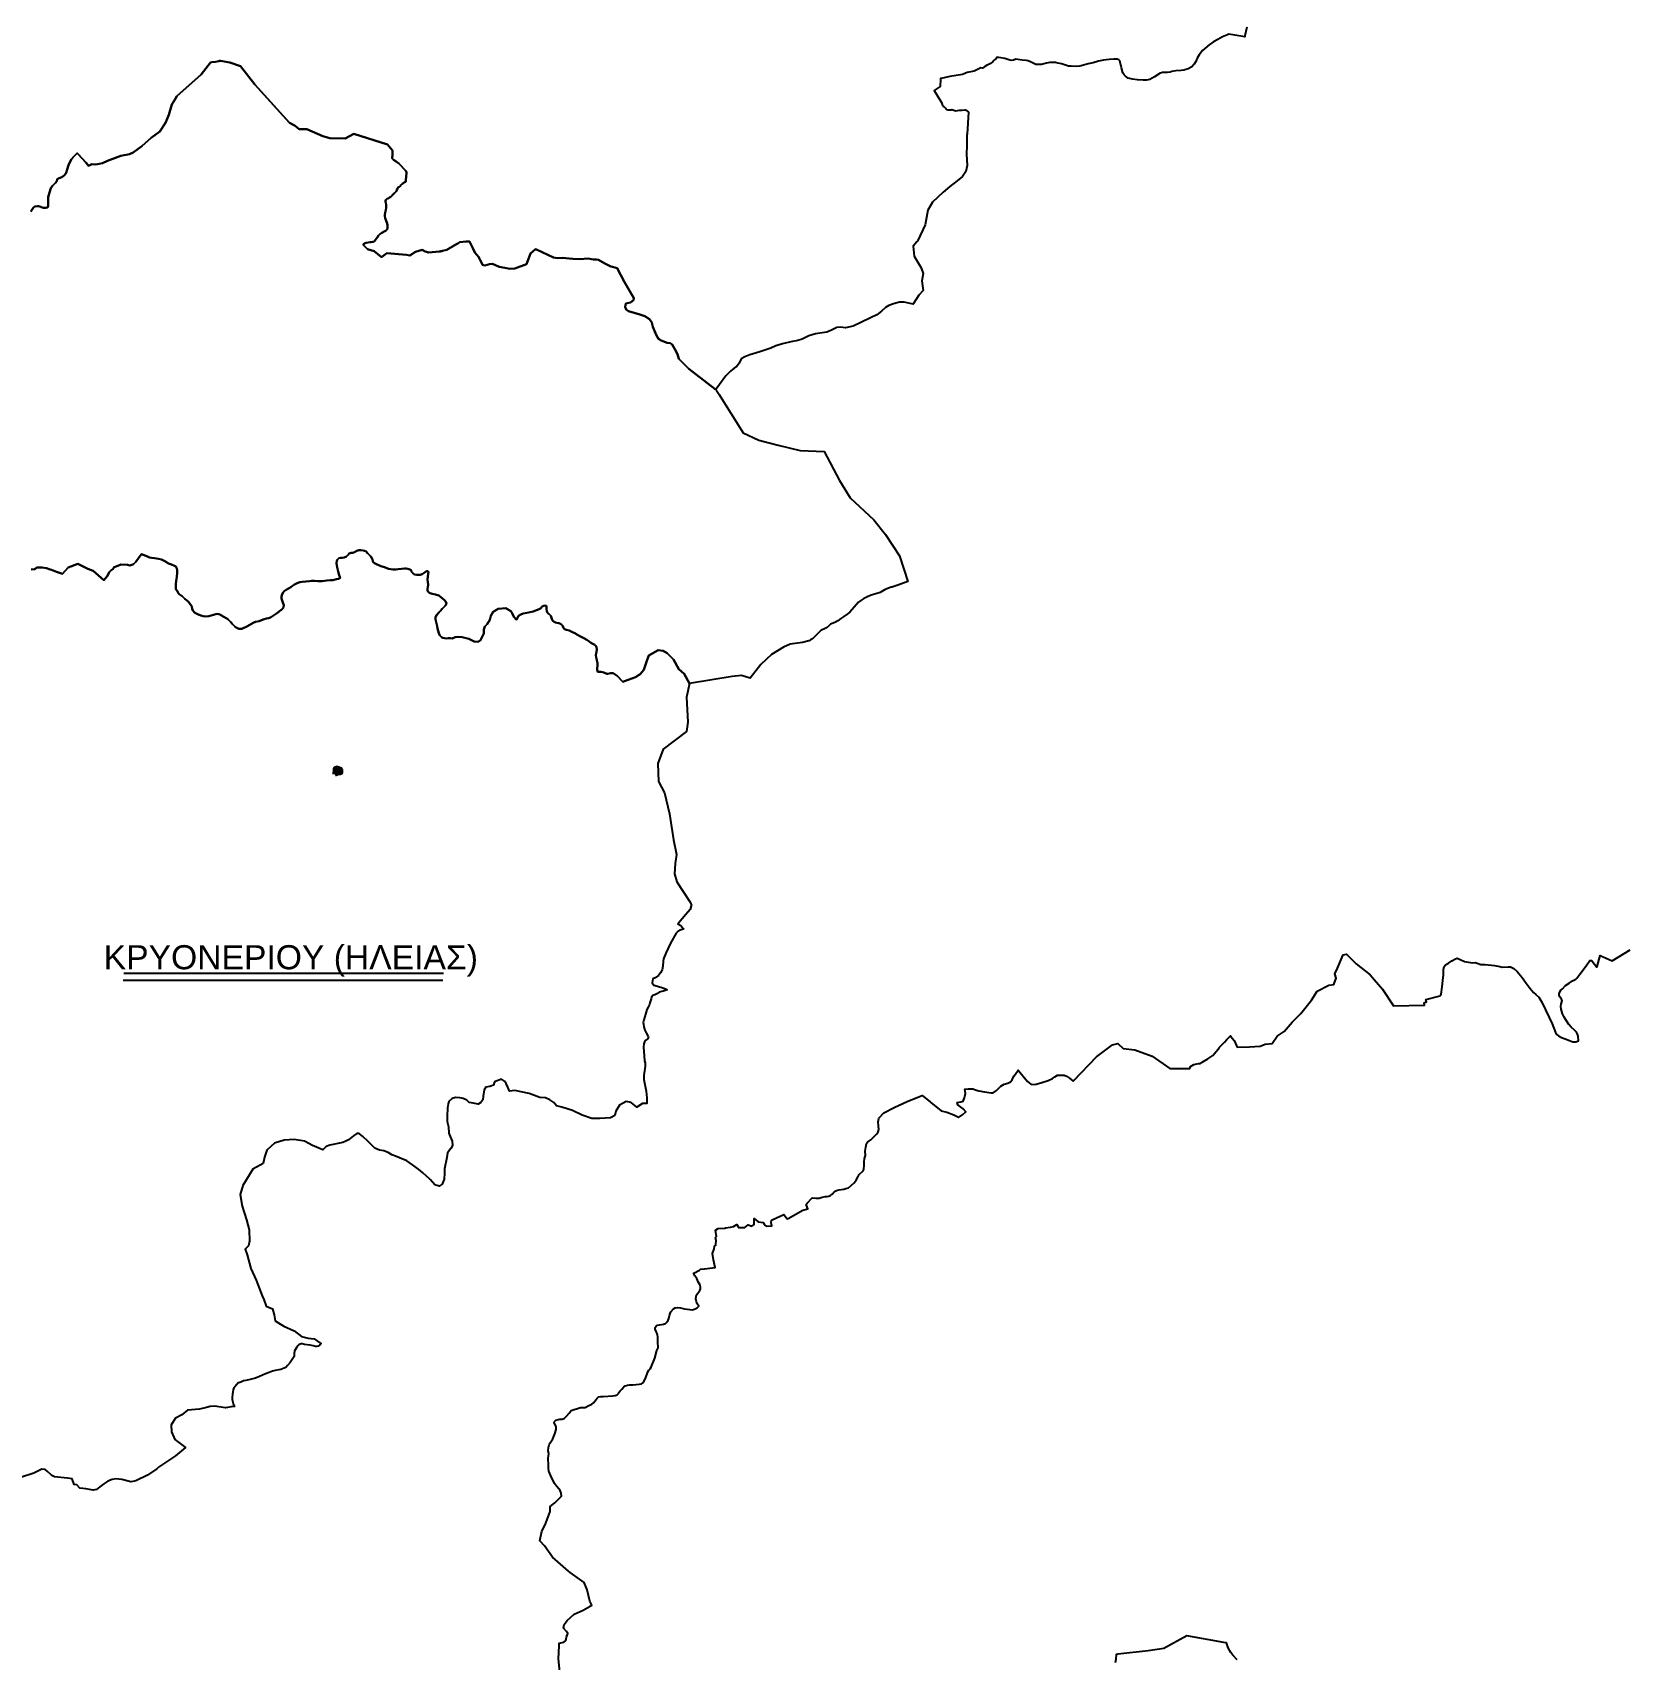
# Model space of a CAD drawing. Header units: metres. Extents: x 245125 to 394351, y 270578 to 4233311.
# Drawn here: x 291993 to 298601, y 4173546 to 4180300 of the extents above; entities that cross this region are included whole.
import ezdxf
from ezdxf.enums import TextEntityAlignment as Align
from ezdxf.lldxf.tags import DXFTag

# ---------------------------------------------------------------- set-up
doc = ezdxf.new("R2010")
doc.units = ezdxf.units.M
for name, color, linetype in [('4495-(228-329)', 103, 'Continuous'), ('ASTOTA', 7, 'Continuous'), ('topo2013', 66, 'Continuous'), ('ΗΛΕΙΑ_Ονομασία ΟΤΑ_ΟΚΧΕ', 6, 'Continuous')]:
    doc.layers.add(name, color=color, linetype=linetype)
doc.styles.add('ARIAL', font='arial.ttf')
doc.styles.get("Standard").update_dxf_attribs({"font": 'arial.ttf'})
tags = doc.linetypes.add('HIDDEN', pattern=[0.375, 0.25, -0.125]).pattern_tags.tags
tags[6:7] = [DXFTag(74, 4), DXFTag(75, 0), DXFTag(340, '0'), DXFTag(46, 1.0), DXFTag(50, 0.0), DXFTag(44, 0.0), DXFTag(45, 0.0)]
tags[4:5] = [DXFTag(74, 4), DXFTag(75, 0), DXFTag(340, '0'), DXFTag(46, 1.0), DXFTag(50, 0.0), DXFTag(44, 0.0), DXFTag(45, 0.0)]

msp = doc.modelspace()

# ---------------------------------------------------------------- linework, layer by layer
at = {"layer": '4495-(228-329)', "color": 103}
for p, q in [((292371.9, 4176395.5), (293698.8, 4176395.5)), ((292368.6, 4176365.9), (293695.5, 4176365.9))]:
    msp.add_line(p, q, dxfattribs=at)
at = {"layer": 'ASTOTA', "color": 253, "linetype": 'HIDDEN', "ltscale": 300}
for points in [[(297032.9, 4180323.2), (297025, 4180287.4), (297024.5, 4180285.3), (297024.4, 4180282.5), (296959, 4180293.8), (296953.4, 4180291.6), (296933, 4180282.2), (296912.7, 4180272.2), (296895.2, 4180262.4), (296876.5, 4180249), (296849.7, 4180225.3), (296835.4, 4180208), (296826.8, 4180193.7), (296822, 4180180.3), (296815.3, 4180169.2), (296804.5, 4180158.5), (296790.1, 4180149.9), (296772.2, 4180144.8), (296760.4, 4180143.2), (296738.2, 4180141), (296722.6, 4180138.8), (296715.4, 4180136.2), (296704.7, 4180134.5), (296683.6, 4180134.3), (296673.8, 4180132.1), (296649.6, 4180115.9), (296630.7, 4180106), (296617.5, 4180102.5), (296602.7, 4180102.2), (296580.2, 4180104.1), (296558.6, 4180107.5), (296540.4, 4180111.6), (296529.4, 4180119.5), (296523.7, 4180125.4), (296518.4, 4180133.6), (296512.7, 4180154.2), (296508.1, 4180177), (296505.7, 4180182.8), (296502.7, 4180187.3), (296495.2, 4180189.6), (296481.7, 4180189.8), (296462.6, 4180189.1), (296449.3, 4180187.6), (296439.1, 4180186.3), (296418, 4180181), (296396.1, 4180174.4), (296375.2, 4180170.1), (296355.7, 4180164.9), (296339.9, 4180160.2), (296325.1, 4180160), (296303.8, 4180160.7), (296292.8, 4180161.5), (296277.1, 4180165.8), (296263.5, 4180169.9), (296248.8, 4180173.8), (296239, 4180176), (296228.1, 4180176.7), (296216.3, 4180176.3), (296202.4, 4180173), (296181.1, 4180168.2), (296171.9, 4180167.2), (296162.4, 4180167.8), (296157.4, 4180168.4), (296149.7, 4180172), (296140.4, 4180175.9), (296125.3, 4180182.6), (296116.9, 4180184.7), (296101.3, 4180186.4), (296074.2, 4180189.7), (296064.3, 4180186.4), (296054.5, 4180184.9), (296045.9, 4180186.9), (296029.2, 4180192.2), (296004.1, 4180197.3), (295994.3, 4180196.4), (295991.4, 4180191.2), (295986.3, 4180187.1), (295983.3, 4180183.9), (295979.2, 4180179.4), (295978.6, 4180178.8), (295975.5, 4180175.9), (295970.5, 4180172.4), (295966.8, 4180170.4), (295965.6, 4180169.7), (295960.6, 4180167.4), (295953.4, 4180164), (295945.6, 4180159.5), (295936.4, 4180153), (295929.4, 4180154.2), (295913.2, 4180145.7), (295901.4, 4180139.8), (295872.2, 4180134.4), (295853.8, 4180126), (295799.9, 4180117.8), (295764.5, 4180109.7), (295761.3, 4180109.2), (295761.3, 4180106.8), (295760.3, 4180077.1), (295735.9, 4180059.8), (295766.3, 4180009.8), (295770.7, 4179997.3), (295770.9, 4179996.8), (295773.4, 4179994.9), (295775, 4179993.7), (295778.4, 4179990.5), (295781.9, 4179986), (295784.4, 4179983.1), (295787, 4179981), (295792.1, 4179979.7), (295797.2, 4179979.5), (295807.2, 4179980.2), (295809.2, 4179980.5), (295812.5, 4179979.8), (295817.2, 4179978.5), (295821.6, 4179977), (295825.5, 4179976.1), (295832.6, 4179976.5), (295841.1, 4179977.6), (295852.3, 4179978.7), (295863.4, 4179980), (295866.2, 4179980.1), (295867.5, 4179978.8), (295867.7, 4179978.6), (295877.9, 4179969.6), (295872.2, 4179878.8), (295872.2, 4179878.1), (295871.5, 4179875.6), (295871, 4179831.6), (295870.1, 4179794.9), (295872.2, 4179747.8), (295866.8, 4179723.4), (295852.8, 4179702.8), (295831.3, 4179684.6), (295801.2, 4179661.9), (295772.7, 4179638), (295728.1, 4179595.9), (295709.1, 4179563.7), (295698.4, 4179502.1), (295668.2, 4179437.3), (295667, 4179435.6), (295665.1, 4179432.9), (295664.1, 4179431.5), (295648.4, 4179413.8), (295652.5, 4179372.5), (295681, 4179324.1), (295690, 4179299.8), (295683.8, 4179269), (295690, 4179229.9), (295671.7, 4179209.5), (295649.9, 4179175.6), (295649.4, 4179174.8), (295649, 4179172.8), (295610.7, 4179181.4), (295591.9, 4179181.4), (295566.1, 4179173.6), (295547.4, 4179167.3), (295533.1, 4179159.3), (295516.9, 4179144.4), (295496.9, 4179128.5), (295471.8, 4179116.4), (295433.6, 4179097.9), (295399.6, 4179082), (295367.8, 4179074.4), (295344.9, 4179077.3), (295331.8, 4179075.4), (295308.9, 4179065.2), (295290.5, 4179056.9), (295271.1, 4179053.7), (295243.1, 4179049.6), (295215.4, 4179041.3), (295187.1, 4179028), (295169.6, 4179022.3), (295140.7, 4179015.9), (295106, 4179008.3), (295078, 4178999.4), (295057.4, 4178989.8), (295011.3, 4178975.5), (294970.1, 4178962.1), (294949.6, 4178953.6), (294934.3, 4178946.2), (294926.6, 4178928.5), (294914.5, 4178913.2), (294904.9, 4178906.7), (294889.8, 4178894.1), (294871.1, 4178875.2), (294845.1, 4178839.5), (294829.1, 4178818), (294826.9, 4178819.9), (294716.8, 4178904.2), (294676, 4178945.4), (294670.2, 4178965.1), (294659.2, 4178986.2), (294647.6, 4179005.9), (294640, 4179010.7), (294627.4, 4179012.3), (294601.8, 4179021.9), (294591.3, 4179029.2), (294583, 4179043.2), (294574.1, 4179062), (294568.4, 4179078.6), (294563.4, 4179096.5), (294554, 4179110.5), (294534.5, 4179122.4), (294514.1, 4179129.9), (294466.4, 4179143.4), (294457.8, 4179150.3), (294452.9, 4179162.1), (294455.9, 4179175.1), (294474.6, 4179179.5), (294486.9, 4179189.3), (294489.1, 4179198.2), (294449, 4179266.5), (294419.9, 4179322.9), (294400.4, 4179328), (294394.1, 4179328.6), (294379.2, 4179336.5), (294368.9, 4179342), (294341.7, 4179356.4), (294334.3, 4179358.6), (294319.9, 4179358.6), (294298.8, 4179361.9), (294265.1, 4179359.8), (294235.1, 4179360.4), (294191.6, 4179365.4), (294172.5, 4179364), (294155.7, 4179366.7), (294084.9, 4179400.4), (294080.2, 4179400.6), (294059.6, 4179383.6), (294059.5, 4179383.5), (294043.8, 4179338.9), (293994.6, 4179320.9), (293974.6, 4179319.1), (293954.1, 4179323.7), (293930.3, 4179327.4), (293902, 4179340.1), (293889.8, 4179339.3), (293869.8, 4179333.8), (293860.2, 4179336.7), (293852.9, 4179353.6), (293850.4, 4179357.8), (293848.6, 4179360.8), (293847.2, 4179363.2), (293845.9, 4179367.8), (293835.9, 4179379.6), (293829.1, 4179387.5), (293820.5, 4179405.2), (293807, 4179433.5), (293793.3, 4179433), (293767.1, 4179429.8), (293758.3, 4179425.2), (293750.4, 4179421), (293712.3, 4179397.9), (293694.7, 4179394), (293691.3, 4179393.2), (293688.4, 4179392.4), (293685.6, 4179391.7), (293680.7, 4179391.4), (293638.6, 4179387.3), (293623.1, 4179390.9), (293610.6, 4179398.7), (293582.2, 4179390.1), (293559.8, 4179374.6), (293546, 4179377.9), (293464.3, 4179384.1), (293441.9, 4179367.7), (293410.7, 4179393), (293382.8, 4179400.6), (293366.7, 4179418.3), (293367.3, 4179422.2), (293373.5, 4179425.5), (293378.4, 4179427.6), (293385.8, 4179429), (293392.9, 4179429.6), (293399, 4179430), (293403.9, 4179430.9), (293407.8, 4179432.1), (293411.9, 4179434.5), (293415, 4179438.4), (293424.4, 4179451.6), (293429, 4179457.2), (293434.6, 4179463.2), (293442.4, 4179468.4), (293455.4, 4179475.3), (293461.6, 4179479.2), (293465.1, 4179482.9), (293467.1, 4179489.6), (293465.8, 4179501.6), (293463.3, 4179512.2), (293456.9, 4179530.2), (293455.2, 4179538.2), (293455, 4179542.9), (293455.3, 4179545.3), (293456.5, 4179551.7), (293458.3, 4179558.8), (293459.2, 4179564.1), (293460.5, 4179572.8), (293461.3, 4179578.7), (293461.4, 4179581.8), (293460.7, 4179586.5), (293460, 4179592), (293458.2, 4179598.7), (293458.7, 4179602.1), (293460, 4179606.4), (293463.6, 4179609.4), (293469.7, 4179612), (293475.1, 4179615), (293479.8, 4179617.8), (293482, 4179619.7), (293485.4, 4179623.8), (293488.5, 4179627.4), (293491.9, 4179630.6), (293494, 4179632.5), (293497.2, 4179634.7), (293502.6, 4179641.1), (293505, 4179645.5), (293508.2, 4179653), (293511.3, 4179657.9), (293515.8, 4179660.2), (293518.8, 4179662.5), (293521.6, 4179666.4), (293526.8, 4179671.7), (293530.7, 4179674.3), (293535.6, 4179677.3), (293540.7, 4179680.2), (293542.4, 4179683.3), (293543.1, 4179687.7), (293544.4, 4179702.7), (293544.8, 4179716.6), (293544.8, 4179721.3), (293542.6, 4179725.7), (293533.6, 4179735.3), (293523.2, 4179746.8), (293513.9, 4179756.3), (293501.9, 4179765.1), (293491.8, 4179771.4), (293486.5, 4179777), (293485.2, 4179781.6), (293485.7, 4179784.3), (293487.9, 4179787.1), (293487.9, 4179790.7), (293487.9, 4179791.2), (293487.4, 4179811.3), (293466.4, 4179835.9), (293326.1, 4179879.9), (293290.8, 4179861), (293226.8, 4179862), (293197.7, 4179870.7), (293131.6, 4179899.9), (293099.4, 4179899), (293083, 4179913.6), (293060, 4179925.9), (292927.9, 4180070.4), (292915.4, 4180084.1), (292856.8, 4180160.8), (292812.1, 4180176.5), (292772.6, 4180182.8), (292769.8, 4180182.4), (292766.4, 4180181.8), (292752.1, 4180179.5), (292737.8, 4180177.2), (292731.2, 4180176.1), (292693.2, 4180126.2), (292592.1, 4180035.8), (292585.1, 4180024.3), (292571.2, 4180001.5), (292558.9, 4179959.4), (292545, 4179926.1), (292521.3, 4179889.7), (292485.9, 4179863.6), (292446.5, 4179829.3), (292410.6, 4179802.8), (292395.8, 4179796.1), (292360.2, 4179788.5), (292304.6, 4179768), (292283.1, 4179758), (292255.8, 4179752.8), (292239.6, 4179754.6), (292225.9, 4179746.5), (292222.4, 4179750.6), (292214, 4179760.4), (292200.5, 4179776.2), (292181.3, 4179796.8), (292179.8, 4179798.5), (292179, 4179799.3), (292178.9, 4179799.4), (292165.4, 4179787), (292155.5, 4179774.7), (292148.6, 4179765.2), (292141.9, 4179749.9), (292137.3, 4179731.4), (292132.5, 4179718.1), (292125.6, 4179708.9), (292114.3, 4179700.5), (292103.7, 4179695.4), (292095.7, 4179691.3), (292093.6, 4179683.1), (292088.5, 4179676.9), (292075.8, 4179664.2), (292069.7, 4179654.1), (292063.1, 4179635.7), (292058, 4179616.6), (292058, 4179596.4), (292058.3, 4179580.7), (292055.2, 4179574.7), (292049.3, 4179572.3), (292038.7, 4179573.2), (292029.1, 4179575.8), (292027.7, 4179576.3), (292017.4, 4179579.9), (292013.7, 4179580), (292002.5, 4179577.8), (291996.6, 4179574.6), (291986.7, 4179557.3)], [(291986.7, 4179557.3), (291996.6, 4179574.6), (292002.5, 4179577.8), (292013.7, 4179580), (292017.4, 4179579.9), (292027.7, 4179576.3), (292029.1, 4179575.8), (292038.7, 4179573.2), (292049.3, 4179572.3), (292055.2, 4179574.7), (292058.3, 4179580.7), (292058, 4179596.4), (292058, 4179616.6), (292063.1, 4179635.7), (292069.7, 4179654.1), (292075.8, 4179664.2), (292088.5, 4179676.9), (292093.6, 4179683.1), (292095.7, 4179691.3), (292103.7, 4179695.4), (292114.3, 4179700.5), (292125.6, 4179708.9), (292132.5, 4179718.1), (292137.3, 4179731.4), (292141.9, 4179749.9), (292148.6, 4179765.2), (292155.5, 4179774.7), (292165.4, 4179787), (292178.9, 4179799.4), (292179, 4179799.3), (292179.8, 4179798.5), (292181.3, 4179796.8), (292200.5, 4179776.2), (292214, 4179760.4), (292222.4, 4179750.6), (292225.9, 4179746.5), (292239.6, 4179754.6), (292255.8, 4179752.8), (292283.1, 4179758), (292304.6, 4179768), (292360.2, 4179788.5), (292395.8, 4179796.1), (292410.6, 4179802.8), (292446.5, 4179829.3), (292485.9, 4179863.6), (292521.3, 4179889.7), (292545, 4179926.1), (292558.9, 4179959.4), (292571.2, 4180001.5), (292585.1, 4180024.3), (292592.1, 4180035.8), (292693.2, 4180126.2), (292731.2, 4180176.1), (292737.8, 4180177.2), (292752.1, 4180179.5), (292766.4, 4180181.8), (292769.8, 4180182.4), (292772.6, 4180182.8), (292812.1, 4180176.5), (292856.8, 4180160.8), (292915.4, 4180084.1), (292927.9, 4180070.4), (293060, 4179925.9), (293083, 4179913.6), (293099.4, 4179899), (293131.6, 4179899.9), (293197.7, 4179870.7), (293226.8, 4179862), (293290.8, 4179861), (293326.1, 4179879.9), (293466.4, 4179835.9), (293487.4, 4179811.3), (293487.9, 4179791.2), (293487.9, 4179790.7), (293487.9, 4179787.1), (293485.7, 4179784.3), (293485.2, 4179781.6), (293486.5, 4179777), (293491.8, 4179771.4), (293501.9, 4179765.1), (293513.9, 4179756.3), (293523.2, 4179746.8), (293533.6, 4179735.3), (293542.6, 4179725.7), (293544.8, 4179721.3), (293544.8, 4179716.6), (293544.4, 4179702.7), (293543.1, 4179687.7), (293542.4, 4179683.3), (293540.7, 4179680.2), (293535.6, 4179677.3), (293530.7, 4179674.3), (293526.8, 4179671.7), (293521.6, 4179666.4), (293518.8, 4179662.5), (293515.8, 4179660.2), (293511.3, 4179657.9), (293508.2, 4179653), (293505, 4179645.5), (293502.6, 4179641.1), (293497.2, 4179634.7), (293494, 4179632.5), (293491.9, 4179630.6), (293488.5, 4179627.4), (293485.4, 4179623.8), (293482, 4179619.7), (293479.8, 4179617.8), (293475.1, 4179615), (293469.7, 4179612), (293463.6, 4179609.4), (293460, 4179606.4), (293458.7, 4179602.1), (293458.2, 4179598.7), (293460, 4179592), (293460.7, 4179586.5), (293461.4, 4179581.8), (293461.3, 4179578.7), (293460.5, 4179572.8), (293459.2, 4179564.1), (293458.3, 4179558.8), (293456.5, 4179551.7), (293455.3, 4179545.3), (293455, 4179542.9), (293455.2, 4179538.2), (293456.9, 4179530.2), (293463.3, 4179512.2), (293465.8, 4179501.6), (293467.1, 4179489.6), (293465.1, 4179482.9), (293461.6, 4179479.2), (293455.4, 4179475.3), (293442.4, 4179468.4), (293434.6, 4179463.2), (293429, 4179457.2), (293424.4, 4179451.6), (293415, 4179438.4), (293411.9, 4179434.5), (293407.8, 4179432.1), (293403.9, 4179430.9), (293399, 4179430), (293392.9, 4179429.6), (293385.8, 4179429), (293378.4, 4179427.6), (293373.5, 4179425.5), (293367.3, 4179422.2), (293366.7, 4179418.3), (293382.8, 4179400.6), (293410.7, 4179393), (293441.9, 4179367.7), (293464.3, 4179384.1), (293546, 4179377.9), (293559.8, 4179374.6), (293582.2, 4179390.1), (293610.6, 4179398.7), (293623.1, 4179390.9), (293638.6, 4179387.3), (293680.7, 4179391.4), (293685.6, 4179391.7), (293688.4, 4179392.4), (293691.3, 4179393.2), (293694.7, 4179394), (293712.3, 4179397.9), (293750.4, 4179421), (293758.3, 4179425.2), (293767.1, 4179429.8), (293793.3, 4179433), (293807, 4179433.5), (293820.5, 4179405.2), (293829.1, 4179387.5), (293835.9, 4179379.6), (293845.9, 4179367.8), (293847.2, 4179363.2), (293848.6, 4179360.8), (293850.4, 4179357.8), (293852.9, 4179353.6), (293860.2, 4179336.7), (293869.8, 4179333.8), (293889.8, 4179339.3), (293902, 4179340.1), (293930.3, 4179327.4), (293954.1, 4179323.7), (293974.6, 4179319.1), (293994.6, 4179320.9), (294043.8, 4179338.9), (294059.5, 4179383.5), (294059.6, 4179383.6), (294080.2, 4179400.6), (294084.9, 4179400.4), (294155.7, 4179366.7), (294172.5, 4179364), (294191.6, 4179365.4), (294235.1, 4179360.4), (294265.1, 4179359.8), (294298.8, 4179361.9), (294319.9, 4179358.6), (294334.3, 4179358.6), (294341.7, 4179356.4), (294368.9, 4179342), (294379.2, 4179336.5), (294394.1, 4179328.6), (294400.4, 4179328), (294419.9, 4179322.9), (294449, 4179266.5), (294489.1, 4179198.2), (294486.9, 4179189.3), (294474.6, 4179179.5), (294455.9, 4179175.1), (294452.9, 4179162.1), (294457.8, 4179150.3), (294466.4, 4179143.4), (294514.1, 4179129.9), (294534.5, 4179122.4), (294554, 4179110.5), (294563.4, 4179096.5), (294568.4, 4179078.6), (294574.1, 4179062), (294583, 4179043.2), (294591.3, 4179029.2), (294601.8, 4179021.9), (294627.4, 4179012.3), (294640, 4179010.7), (294647.6, 4179005.9), (294659.2, 4178986.2), (294670.2, 4178965.1), (294676, 4178945.4), (294716.8, 4178904.2), (294826.9, 4178819.9), (294829.1, 4178818), (294831.2, 4178816.1), (294832.5, 4178813.9), (294842.7, 4178797.8), (294846.8, 4178791.2), (294942.3, 4178639.2), (295008.2, 4178608.4), (295088.3, 4178586.9), (295179.6, 4178565.7), (295278.9, 4178561.2), (295342.7, 4178441.1), (295386.7, 4178369), (295485.1, 4178277), (295533.1, 4178217.3), (295591.1, 4178127.6), (295626.7, 4178021), (295585.3, 4178006.6), (295563.8, 4177999.7), (295560.8, 4177998.6), (295557.6, 4177997.5), (295532.4, 4177987.7), (295511.9, 4177975.8), (295492.8, 4177969.8), (295474.7, 4177964.4), (295461.1, 4177958.9), (295457.7, 4177957.5), (295455.5, 4177956.5), (295444.3, 4177951.1), (295431.4, 4177943.3), (295421.1, 4177935.6), (295385.2, 4177894.3), (295373.8, 4177885.8), (295360.7, 4177876.1), (295348.6, 4177867.4), (295335.4, 4177858.1), (295323.1, 4177851.7), (295305.9, 4177843.7), (295291.1, 4177830.9), (295290.3, 4177830.2), (295288, 4177828.8), (295285.6, 4177827.4), (295264.7, 4177818.3), (295256.3, 4177810.2), (295230, 4177782.9), (295222.5, 4177778.8), (295217, 4177775.8), (295215.8, 4177775.2), (295189.2, 4177768.5), (295137.3, 4177761.3), (295110.2, 4177748.3), (295059.9, 4177719.1), (295016.3, 4177676.6), (294971.7, 4177620.6), (294935.2, 4177631.7), (294896.6, 4177626.5), (294812.1, 4177613.7), (294719.9, 4177597.5), (294697.2, 4177637.7), (294676.3, 4177657.8), (294653.7, 4177697.1), (294627.4, 4177723.7), (294611.2, 4177733.1), (294589.8, 4177736.2), (294567.4, 4177723.9), (294551.2, 4177714.2), (294544.4, 4177696.4), (294530.8, 4177654.9), (294515.6, 4177636.4), (294496.1, 4177624.4), (294450.5, 4177607.5), (294443.8, 4177605), (294420.1, 4177630.4), (294402.8, 4177640.6), (294392.2, 4177641.5), (294381.6, 4177638.6), (294376.4, 4177638.4), (294364.4, 4177643.2), (294353.2, 4177646.4), (294345.8, 4177646.4), (294339.6, 4177646.8), (294336.8, 4177654.2), (294336.6, 4177662.7), (294337.9, 4177670.1), (294337.5, 4177682.5), (294335.7, 4177694.5), (294332.2, 4177707.4), (294331.1, 4177716.2), (294333.4, 4177729.3), (294335.4, 4177739.4), (294333.6, 4177748.6), (294331.8, 4177754.9), (294326.8, 4177758.3), (294316.6, 4177764.3), (294309.7, 4177768.6), (294302.4, 4177774), (294294.5, 4177779.4), (294281, 4177786.9), (294267.2, 4177793.4), (294254.9, 4177800.6), (294243.9, 4177806.5), (294234.2, 4177811.2), (294226.5, 4177816), (294220.5, 4177818.2), (294214.9, 4177819.8), (294209, 4177820.3), (294205.3, 4177822.1), (294201.7, 4177824.3), (294197, 4177829.8), (294192.2, 4177838.3), (294189.3, 4177843.3), (294184.5, 4177846.3), (294177, 4177848.6), (294169.5, 4177849.4), (294163.1, 4177851.8), (294158, 4177854), (294153.9, 4177856.7), (294150, 4177861.8), (294146.9, 4177871), (294143.8, 4177878.8), (294141.1, 4177882.2), (294137.6, 4177885.3), (294132.8, 4177889.1), (294129.7, 4177893.9), (294128.4, 4177899), (294127.1, 4177907), (294126.7, 4177919.3), (294122.2, 4177921.5), (294115.9, 4177921.1), (294108.8, 4177918.2), (294102.9, 4177911.3), (294096, 4177906.3), (294085.6, 4177902), (294071.7, 4177896.7), (294058.4, 4177893.9), (294044.3, 4177892), (294030, 4177888.3), (294019.9, 4177884.3), (294010.4, 4177879.4), (294005.4, 4177870.8), (294002.4, 4177864.2), (293998.9, 4177865.6), (293992.6, 4177873.2), (293987.3, 4177882.7), (293983.7, 4177890.5), (293977.9, 4177899), (293958.2, 4177910.3), (293925.6, 4177908.4), (293905.6, 4177895.1), (293895.8, 4177878.6), (293891, 4177861.8), (293879.6, 4177843.8), (293870.4, 4177835.2), (293866, 4177822.2), (293866.6, 4177805.4), (293852.1, 4177778.4), (293842.6, 4177771.1), (293826.8, 4177772.8), (293804.3, 4177783.4), (293776, 4177790), (293758.7, 4177791.9), (293747.7, 4177790.2), (293735.2, 4177784.8), (293728.6, 4177785.9), (293718.9, 4177785.8), (293709.7, 4177785.4), (293702.5, 4177786.5), (293696.1, 4177788), (293690.4, 4177790.4), (293687.2, 4177793.1), (293684, 4177796.7), (293682.2, 4177800.5), (293679.3, 4177807.1), (293676.8, 4177817), (293674.6, 4177827), (293672.5, 4177836.7), (293670.3, 4177847.5), (293667.1, 4177858.8), (293665.9, 4177864.8), (293665.2, 4177870.2), (293666, 4177873.9), (293667.6, 4177876.3), (293671.7, 4177882.6), (293680.9, 4177894.1), (293686.6, 4177900.3), (293693, 4177907.8), (293698.1, 4177912.3), (293707.2, 4177922.2), (293710.3, 4177927.2), (293711.2, 4177930.8), (293708, 4177937.7), (293702.7, 4177944.4), (293694.2, 4177951.2), (293686.3, 4177957.9), (293679.1, 4177963), (293666, 4177967.3), (293652.1, 4177970.6), (293642.9, 4177972.6), (293638.1, 4177975.4), (293635.3, 4177978.9), (293632.9, 4177984.3), (293632.2, 4177991.1), (293634, 4177999.2), (293634.9, 4178005.7), (293634.9, 4178010.3), (293633.7, 4178017.3), (293632, 4178031), (293635.3, 4178052), (293636.2, 4178062), (293633.7, 4178064.6), (293628.3, 4178063.8), (293622.2, 4178060.3), (293610.6, 4178052.4), (293602.1, 4178048.9), (293586.9, 4178048.5), (293579.2, 4178051.1), (293571.4, 4178056.6), (293565.9, 4178062.3), (293565.1, 4178069.2), (293559, 4178071.7), (293551.1, 4178074.2), (293544.4, 4178075.2), (293536.5, 4178075.2), (293524.6, 4178074.2), (293510.7, 4178072.5), (293500.9, 4178072), (293489.2, 4178072), (293479.8, 4178072.7), (293470.9, 4178074.2), (293453.8, 4178080.4), (293439.3, 4178085.8), (293421.3, 4178093.7), (293412.7, 4178097.2), (293408.4, 4178100.7), (293405.1, 4178106.4), (293403.9, 4178113.3), (293401.8, 4178118.3), (293397.3, 4178124.8), (293392, 4178130.4), (293383.9, 4178139.2), (293377.4, 4178145.7), (293371.5, 4178148.7), (293366, 4178150.5), (293356.4, 4178151.8), (293347.7, 4178151.2), (293338.7, 4178148.5), (293328.9, 4178143.8), (293322.1, 4178140.8), (293315.6, 4178140.3), (293307.6, 4178137.4), (293303.2, 4178131.9), (293296, 4178125.2), (293286.7, 4178120.8), (293280.3, 4178119.2), (293270.8, 4178119.2), (293264.7, 4178117.7), (293258.8, 4178113.2), (293256.3, 4178107.3), (293254.8, 4178097.3), (293255.9, 4178087.7), (293258.7, 4178074.6), (293261.1, 4178062.6), (293266.3, 4178047.5), (293269.8, 4178037.2), (293262.4, 4178032.9), (293254.2, 4178030.8), (293239.2, 4178027.4), (293230.3, 4178026.7), (293214.4, 4178025.4), (293195.9, 4178023.1), (293177.6, 4178022.8), (293162.9, 4178024.4), (293150.9, 4178024.5), (293142.1, 4178023.4), (293127.2, 4178021.8), (293112.6, 4178020.6), (293102.1, 4178018.4), (293091.4, 4178015), (293080.8, 4178009.6), (293072.1, 4178003.5), (293064.6, 4177998), (293056.2, 4177992.4), (293046, 4177986.5), (293037.6, 4177981.8), (293032.9, 4177976), (293028.9, 4177969.3), (293026.4, 4177959.2), (293026.8, 4177950.7), (293028.7, 4177942.6), (293032.1, 4177933.7), (293035.8, 4177922.6), (293034.9, 4177916.5), (293033.2, 4177911), (293029.7, 4177906.3), (293005.6, 4177889.1), (292981.3, 4177872.1), (292973.1, 4177869.1), (292964.2, 4177867.6), (292953.9, 4177865.2), (292943.7, 4177860.9), (292933.7, 4177857.2), (292918.7, 4177853.8), (292909.2, 4177849.5), (292885.2, 4177836.1), (292861.3, 4177825.4), (292855.1, 4177824.5), (292850, 4177824.9), (292843.7, 4177827.9), (292838.3, 4177831), (292833.1, 4177835), (292827.4, 4177840), (292821.7, 4177845.9), (292816.2, 4177852.6), (292809.8, 4177859.9), (292804.7, 4177864.3), (292799, 4177868.4), (292784.9, 4177876), (292773.3, 4177883.1), (292765.8, 4177886), (292759.9, 4177886.9), (292753.8, 4177886.5), (292743.7, 4177883.6), (292725.4, 4177878.2), (292712.1, 4177876.2), (292700.8, 4177877.3), (292691.1, 4177879.7), (292675.7, 4177886.7), (292665.4, 4177893.2), (292658.2, 4177900.7), (292656, 4177907.6), (292653.6, 4177917.3), (292648.4, 4177926.2), (292638.6, 4177937.8), (292625.2, 4177950.2), (292614.5, 4177961.1), (292601.7, 4177969.6), (292598, 4177974.9), (292593, 4177983.2), (292588.1, 4177990.1), (292587.7, 4178009.3), (292589.2, 4178024.2), (292591.7, 4178041), (292593.8, 4178058), (292593.8, 4178069.1), (292592.6, 4178075.7), (292588.1, 4178083.2), (292582.7, 4178087.2), (292569.2, 4178091.7), (292556.8, 4178096.5), (292541.6, 4178106.3), (292528, 4178112.7), (292516.1, 4178116), (292499.5, 4178118.3), (292486.6, 4178119.3), (292479.1, 4178121.3), (292470.2, 4178125.2), (292445.5, 4178134.9), (292444.6, 4178133.9), (292422.4, 4178102.8), (292411.6, 4178093.2), (292405.4, 4178091), (292396.6, 4178087.9), (292387.6, 4178090.2), (292359.8, 4178092.1), (292347, 4178087.1), (292332.4, 4178080.5), (292326.3, 4178072.6), (292317.8, 4178067.1), (292311.4, 4178059.8), (292304.4, 4178044.5), (292289.7, 4178026.6), (292245.4, 4178065.2), (292222.3, 4178074.3), (292180.8, 4178094.3), (292141.5, 4178079.3), (292117.1, 4178053.4), (292092.4, 4178061.7), (292071.9, 4178069.7), (292066.6, 4178071.8), (292051, 4178076.7), (292033.2, 4178079), (292011.7, 4178079.8), (292001.9, 4178073.2), (291987.9, 4178071)], [(291987.9, 4178071), (292001.9, 4178073.2), (292011.7, 4178079.8), (292033.2, 4178079), (292051, 4178076.7), (292066.6, 4178071.8), (292071.9, 4178069.7), (292092.4, 4178061.7), (292117.1, 4178053.4), (292141.5, 4178079.3), (292180.8, 4178094.3), (292222.3, 4178074.3), (292245.4, 4178065.2), (292289.7, 4178026.6), (292304.4, 4178044.5), (292311.4, 4178059.8), (292317.8, 4178067.1), (292326.3, 4178072.6), (292332.4, 4178080.5), (292347, 4178087.1), (292359.8, 4178092.1), (292387.6, 4178090.2), (292396.6, 4178087.9), (292405.4, 4178091), (292411.6, 4178093.2), (292422.4, 4178102.8), (292444.6, 4178133.9), (292445.5, 4178134.9), (292470.2, 4178125.2), (292479.1, 4178121.3), (292486.6, 4178119.3), (292499.5, 4178118.3), (292516.1, 4178116), (292528, 4178112.7), (292541.6, 4178106.3), (292556.8, 4178096.5), (292569.2, 4178091.7), (292582.7, 4178087.2), (292588.1, 4178083.2), (292592.6, 4178075.7), (292593.8, 4178069.1), (292593.8, 4178058), (292591.7, 4178041), (292589.2, 4178024.2), (292587.7, 4178009.3), (292588.1, 4177990.1), (292593, 4177983.2), (292598, 4177974.9), (292601.7, 4177969.6), (292614.5, 4177961.1), (292625.2, 4177950.2), (292638.6, 4177937.8), (292648.4, 4177926.2), (292653.6, 4177917.3), (292656, 4177907.6), (292658.2, 4177900.7), (292665.4, 4177893.2), (292675.7, 4177886.7), (292691.1, 4177879.7), (292700.8, 4177877.3), (292712.1, 4177876.2), (292725.4, 4177878.2), (292743.7, 4177883.6), (292753.8, 4177886.5), (292759.9, 4177886.9), (292765.8, 4177886), (292773.3, 4177883.1), (292784.9, 4177876), (292799, 4177868.4), (292804.7, 4177864.3), (292809.8, 4177859.9), (292816.2, 4177852.6), (292821.7, 4177845.9), (292827.4, 4177840), (292833.1, 4177835), (292838.3, 4177831), (292843.7, 4177827.9), (292850, 4177824.9), (292855.1, 4177824.5), (292861.3, 4177825.4), (292885.2, 4177836.1), (292909.2, 4177849.5), (292918.7, 4177853.8), (292933.7, 4177857.2), (292943.7, 4177860.9), (292953.9, 4177865.2), (292964.2, 4177867.6), (292973.1, 4177869.1), (292981.3, 4177872.1), (293005.6, 4177889.1), (293029.7, 4177906.3), (293033.2, 4177911), (293034.9, 4177916.5), (293035.8, 4177922.6), (293032.1, 4177933.7), (293028.7, 4177942.6), (293026.8, 4177950.7), (293026.4, 4177959.2), (293028.9, 4177969.3), (293032.9, 4177976), (293037.6, 4177981.8), (293046, 4177986.5), (293056.2, 4177992.4), (293064.6, 4177998), (293072.1, 4178003.5), (293080.8, 4178009.6), (293091.4, 4178015), (293102.1, 4178018.4), (293112.6, 4178020.6), (293127.2, 4178021.8), (293142.1, 4178023.4), (293150.9, 4178024.5), (293162.9, 4178024.4), (293177.6, 4178022.8), (293195.9, 4178023.1), (293214.4, 4178025.4), (293230.3, 4178026.7), (293239.2, 4178027.4), (293254.2, 4178030.8), (293262.4, 4178032.9), (293269.8, 4178037.2), (293266.3, 4178047.5), (293261.1, 4178062.6), (293258.7, 4178074.6), (293255.9, 4178087.7), (293254.8, 4178097.3), (293256.3, 4178107.3), (293258.8, 4178113.2), (293264.7, 4178117.7), (293270.8, 4178119.2), (293280.3, 4178119.2), (293286.7, 4178120.8), (293296, 4178125.2), (293303.2, 4178131.9), (293307.6, 4178137.4), (293315.6, 4178140.3), (293322.1, 4178140.8), (293328.9, 4178143.8), (293338.7, 4178148.5), (293347.7, 4178151.2), (293356.4, 4178151.8), (293366, 4178150.5), (293371.5, 4178148.7), (293377.4, 4178145.7), (293383.9, 4178139.2), (293392, 4178130.4), (293397.3, 4178124.8), (293401.8, 4178118.3), (293403.9, 4178113.3), (293405.1, 4178106.4), (293408.4, 4178100.7), (293412.7, 4178097.2), (293421.3, 4178093.7), (293439.3, 4178085.8), (293453.8, 4178080.4), (293470.9, 4178074.2), (293479.8, 4178072.7), (293489.2, 4178072), (293500.9, 4178072), (293510.7, 4178072.5), (293524.6, 4178074.2), (293536.5, 4178075.2), (293544.4, 4178075.2), (293551.1, 4178074.2), (293559, 4178071.7), (293565.1, 4178069.2), (293565.9, 4178062.3), (293571.4, 4178056.6), (293579.2, 4178051.1), (293586.9, 4178048.5), (293602.1, 4178048.9), (293610.6, 4178052.4), (293622.2, 4178060.3), (293628.3, 4178063.8), (293633.7, 4178064.6), (293636.2, 4178062), (293635.3, 4178052), (293632, 4178031), (293633.7, 4178017.3), (293634.9, 4178010.3), (293634.9, 4178005.7), (293634, 4177999.2), (293632.2, 4177991.1), (293632.9, 4177984.3), (293635.3, 4177978.9), (293638.1, 4177975.4), (293642.9, 4177972.6), (293652.1, 4177970.6), (293666, 4177967.3), (293679.1, 4177963), (293686.3, 4177957.9), (293694.2, 4177951.2), (293702.7, 4177944.4), (293708, 4177937.7), (293711.2, 4177930.8), (293710.3, 4177927.2), (293707.2, 4177922.2), (293698.1, 4177912.3), (293693, 4177907.8), (293686.6, 4177900.3), (293680.9, 4177894.1), (293671.7, 4177882.6), (293667.6, 4177876.3), (293666, 4177873.9), (293665.2, 4177870.2), (293665.9, 4177864.8), (293667.1, 4177858.8), (293670.3, 4177847.5), (293672.5, 4177836.7), (293674.6, 4177827), (293676.8, 4177817), (293679.3, 4177807.1), (293682.2, 4177800.5), (293684, 4177796.7), (293687.2, 4177793.1), (293690.4, 4177790.4), (293696.1, 4177788), (293702.5, 4177786.5), (293709.7, 4177785.4), (293718.9, 4177785.8), (293728.6, 4177785.9), (293735.2, 4177784.8), (293747.7, 4177790.2), (293758.7, 4177791.9), (293776, 4177790), (293804.3, 4177783.4), (293826.8, 4177772.8), (293842.6, 4177771.1), (293852.1, 4177778.4), (293866.6, 4177805.4), (293866, 4177822.2), (293870.4, 4177835.2), (293879.6, 4177843.8), (293891, 4177861.8), (293895.8, 4177878.6), (293905.6, 4177895.1), (293925.6, 4177908.4), (293958.2, 4177910.3), (293977.9, 4177899), (293983.7, 4177890.5), (293987.3, 4177882.7), (293992.6, 4177873.2), (293998.9, 4177865.6), (294002.4, 4177864.2), (294005.4, 4177870.8), (294010.4, 4177879.4), (294019.9, 4177884.3), (294030, 4177888.3), (294044.3, 4177892), (294058.4, 4177893.9), (294071.7, 4177896.7), (294085.6, 4177902), (294096, 4177906.3), (294102.9, 4177911.3), (294108.8, 4177918.2), (294115.9, 4177921.1), (294122.2, 4177921.5), (294126.7, 4177919.3), (294127.1, 4177907), (294128.4, 4177899), (294129.7, 4177893.9), (294132.8, 4177889.1), (294137.6, 4177885.3), (294141.1, 4177882.2), (294143.8, 4177878.8), (294146.9, 4177871), (294150, 4177861.8), (294153.9, 4177856.7), (294158, 4177854), (294163.1, 4177851.8), (294169.5, 4177849.4), (294177, 4177848.6), (294184.5, 4177846.3), (294189.3, 4177843.3), (294192.2, 4177838.3), (294197, 4177829.8), (294201.7, 4177824.3), (294205.3, 4177822.1), (294209, 4177820.3), (294214.9, 4177819.8), (294220.5, 4177818.2), (294226.5, 4177816), (294234.2, 4177811.2), (294243.9, 4177806.5), (294254.9, 4177800.6), (294267.2, 4177793.4), (294281, 4177786.9), (294294.5, 4177779.4), (294302.4, 4177774), (294309.7, 4177768.6), (294316.6, 4177764.3), (294326.8, 4177758.3), (294331.8, 4177754.9), (294333.6, 4177748.6), (294335.4, 4177739.4), (294333.4, 4177729.3), (294331.1, 4177716.2), (294332.2, 4177707.4), (294335.7, 4177694.5), (294337.5, 4177682.5), (294337.9, 4177670.1), (294336.6, 4177662.7), (294336.8, 4177654.2), (294339.6, 4177646.8), (294345.8, 4177646.4), (294353.2, 4177646.4), (294364.4, 4177643.2), (294376.4, 4177638.4), (294381.6, 4177638.6), (294392.2, 4177641.5), (294402.8, 4177640.6), (294420.1, 4177630.4), (294443.8, 4177605), (294450.5, 4177607.5), (294496.1, 4177624.4), (294515.6, 4177636.4), (294530.8, 4177654.9), (294544.4, 4177696.4), (294551.2, 4177714.2), (294567.4, 4177723.9), (294589.8, 4177736.2), (294611.2, 4177733.1), (294627.4, 4177723.7), (294653.7, 4177697.1), (294676.3, 4177657.8), (294697.2, 4177637.7), (294719.9, 4177597.5), (294708.2, 4177541.1), (294713.3, 4177438), (294707.5, 4177398.8), (294610.2, 4177324.8), (294588.2, 4177266.6), (294591.8, 4177191.9), (294615.9, 4177144.3), (294637.3, 4177056.9), (294653.6, 4176949.6), (294665.7, 4176888.4), (294660, 4176850.8), (294657.2, 4176808.1), (294667.8, 4176774.7), (294719.7, 4176695.1), (294726, 4176685.4), (294728.9, 4176680.9), (294723.3, 4176660.3), (294704.8, 4176639.7), (294674.4, 4176603.5), (294673.9, 4176603), (294672.2, 4176600.7), (294684.6, 4176593.4), (294693.6, 4176581.5), (294694.4, 4176578.8), (294680.6, 4176573.5), (294671.6, 4176568.4), (294664.8, 4176561.4), (294641.8, 4176520.6), (294622.4, 4176478), (294611.9, 4176454.9), (294610.8, 4176445.1), (294609.4, 4176424.2), (294606.1, 4176409.8), (294599.7, 4176396.4), (294591.7, 4176386), (294577.6, 4176376.2), (294567.5, 4176372.2), (294564.7, 4176356), (294571.7, 4176346.2), (294587.7, 4176341), (294609.7, 4176334), (294625.2, 4176329.7), (294626.7, 4176325.9), (294620.5, 4176322.9), (294604.9, 4176319.7), (294594.2, 4176316.1), (294583.8, 4176309.4), (294576.4, 4176305.6), (294568, 4176302.4), (294562.5, 4176295.9), (294560.6, 4176289.5), (294558.3, 4176280.3), (294555.9, 4176272.2), (294554.2, 4176264.8), (294547.9, 4176254.9), (294543, 4176244.4), (294539, 4176229.2), (294530.6, 4176201.7), (294527.4, 4176190.9), (294528.7, 4176183.8), (294530.4, 4176173.2), (294534, 4176158.8), (294540.3, 4176148.1), (294548.5, 4176132.5), (294549.2, 4176126.5), (294547.7, 4176122.3), (294538.8, 4176116.8), (294533.6, 4176110.3), (294530.8, 4176102.2), (294528.6, 4176088.5), (294532.1, 4176052.2), (294533.8, 4176031.4), (294535.3, 4176022.6), (294535.8, 4176010), (294532.7, 4175989.7), (294531.5, 4175980.4), (294530.9, 4175971.5), (294530.4, 4175954), (294534.6, 4175933.2), (294539.8, 4175906.1), (294543, 4175878.2), (294542.8, 4175854), (294525, 4175854.8), (294500.9, 4175839), (294478, 4175858.8), (294457.8, 4175862.7), (294429.8, 4175847.3), (294414.4, 4175822.4), (294410, 4175804.3), (294391.5, 4175795.2), (294348.4, 4175792.8), (294314.4, 4175791.6), (294274.9, 4175805.8), (294234.6, 4175824.8), (294189.5, 4175838.6), (294167.4, 4175845), (294157.5, 4175858.8), (294140.5, 4175870.2), (294122, 4175877.4), (294098.7, 4175879.3), (294054, 4175896.3), (293995.1, 4175908.2), (293972.6, 4175905.4), (293966.3, 4175922.4), (293959.2, 4175937.4), (293951.7, 4175947.7), (293939.4, 4175955.2), (293910.6, 4175944.9), (293905.8, 4175930.7), (293891.6, 4175925.2), (293874.6, 4175922.4), (293868.3, 4175911.3), (293864, 4175884.9), (293861.6, 4175870.2), (293854.5, 4175858.4), (293842.2, 4175852.1), (293822.5, 4175855.2), (293805.9, 4175859.2), (293796.4, 4175867.9), (293780.6, 4175875), (293766.4, 4175878.5), (293748.2, 4175879.3), (293734.4, 4175875.4), (293720.5, 4175862.7), (293718.4, 4175852.6), (293715, 4175836.7), (293714.2, 4175800.7), (293713.8, 4175780.2), (293719.7, 4175758), (293721.7, 4175730.8), (293726.9, 4175717.7), (293734.4, 4175698.8), (293735.9, 4175680.2), (293729.6, 4175667.1), (293715, 4175649), (293712.2, 4175630), (293703.1, 4175583.8), (293703.1, 4175565.6), (293701.6, 4175539.9), (293692.9, 4175519.4), (293681.3, 4175511.2), (293663.3, 4175516.9), (293644.4, 4175537.5), (293640.7, 4175541.5), (293613.5, 4175566.2), (293601.4, 4175576), (293580.1, 4175593.4), (293546.7, 4175616), (293516.4, 4175629.3), (293499.3, 4175635.8), (293485, 4175641.2), (293468.6, 4175650.9), (293450.6, 4175658.1), (293432.7, 4175660.2), (293413.6, 4175669.4), (293385.4, 4175698.2), (293364.3, 4175717.2), (293348.9, 4175729.5), (293339.2, 4175729.5), (293325.8, 4175720.3), (293304.2, 4175703.3), (293293.5, 4175698.2), (293281.6, 4175692.5), (293226.7, 4175681.7), (293211.3, 4175675.6), (293197.4, 4175662.2), (293155.3, 4175680.2), (293122.4, 4175697.7), (293078.7, 4175705.4), (293037.1, 4175702.8), (292998.1, 4175690), (292965.7, 4175660.7), (292956.5, 4175631.9), (292949.8, 4175605.2), (292907.8, 4175581.2), (292866.6, 4175514.5), (292855.2, 4175476.5), (292863.9, 4175428.7), (292881.8, 4175371.2), (292892.6, 4175330), (292893.7, 4175283.3), (292889.4, 4175263.3), (292875.2, 4175249.7), (292884.5, 4175226.9), (292899.1, 4175169.9), (292921.9, 4175121.1), (292946.9, 4175056), (292952.6, 4175040.6), (292962.6, 4175013.7), (292988.6, 4175001.8), (292995.7, 4174977.3), (293000, 4174952.4), (293021.7, 4174938.8), (293036, 4174929.7), (293079.2, 4174910.1), (293109.1, 4174886.6), (293136.5, 4174879.9), (293162.5, 4174877.5), (293189.6, 4174858.7), (293190.8, 4174857.6), (293187.4, 4174853.3), (293184.1, 4174850.6), (293178.7, 4174847.7), (293173.1, 4174845.4), (293167.4, 4174845.6), (293157.7, 4174848.5), (293145.9, 4174850.8), (293132.6, 4174852.8), (293121.4, 4174854.3), (293112.6, 4174856.8), (293108.7, 4174856.6), (293103.3, 4174856), (293099.1, 4174853.1), (293096, 4174850.1), (293090.5, 4174842.6), (293080.9, 4174828.4), (293080, 4174825.1), (293079.6, 4174818.2), (293078.4, 4174804.6), (293076.4, 4174800.1), (293071.1, 4174791.8), (293061.9, 4174778.9), (293052, 4174766.7), (293044.3, 4174759), (293037.7, 4174755.1), (293031.1, 4174752.4), (293023.3, 4174750.5), (293015.3, 4174749.1), (293000.3, 4174746.5), (292989.4, 4174743.1), (292975.1, 4174737.5), (292959.6, 4174732.4), (292935.4, 4174721.3), (292918.8, 4174714.3), (292896.5, 4174708.4), (292878.2, 4174704.9), (292869.2, 4174702.5), (292858.3, 4174697.8), (292850, 4174694.8), (292846.7, 4174694.9), (292833.2, 4174678.3), (292829.3, 4174673.9), (292826.1, 4174665.5), (292823.9, 4174657.7), (292822.7, 4174647.6), (292821.7, 4174634.1), (292821.8, 4174625.3), (292823.9, 4174614.6), (292827, 4174603.4), (292830.7, 4174596.9), (292826.4, 4174596.6), (292794.4, 4174590.9), (292748.2, 4174598.1), (292730.2, 4174596.6), (292715.6, 4174593), (292686.8, 4174586), (292636, 4174581.1), (292612.2, 4174562.2), (292586.8, 4174548.1), (292567.9, 4174521.1), (292570.1, 4174491.4), (292583.6, 4174459.5), (292627.4, 4174426.5), (292586.3, 4174391.9), (292515.6, 4174344.9), (292508.5, 4174337.2), (292469.9, 4174311.3), (292421.6, 4174287.8), (292415.8, 4174286.4), (292401.5, 4174283.2), (292363.5, 4174293.5), (292338.5, 4174296.5), (292323.6, 4174294.1), (292305.8, 4174286.6), (292289.4, 4174275.7), (292272.6, 4174262.5), (292258, 4174252.4), (292244.5, 4174248.9), (292214.2, 4174254.5), (292189.7, 4174257.9), (292177.2, 4174272), (292165.8, 4174272.3), (292157.8, 4174296.2), (292137.6, 4174298.6), (292084.2, 4174304.7), (292073.7, 4174310.3), (292069.9, 4174312.4), (292053.2, 4174327.6), (292045.7, 4174334.5), (292032.3, 4174335.8), (291998.8, 4174319.9), (291946.7, 4174302.6)], [(294183.3, 4173480.9), (294176.9, 4173549.5), (294179.5, 4173603.5), (294179.1, 4173610.4), (294179, 4173613.1), (294178.9, 4173614.6), (294198.4, 4173618.1), (294206.4, 4173625.4), (294209.9, 4173638.4), (294215.2, 4173653.8), (294209.8, 4173662), (294197.2, 4173675.8), (294200.3, 4173692.2), (294211.7, 4173708.6), (294241.7, 4173734.2), (294278.9, 4173751.7), (294307.1, 4173767.8), (294314.8, 4173772.2), (294306.8, 4173788.3), (294295, 4173836), (294282.5, 4173865.8), (294225.2, 4173907), (294217.9, 4173913.3), (294152, 4173970.7), (294118.1, 4174018.7), (294098.4, 4174039.4), (294107.4, 4174079), (294120.8, 4174105.3), (294141.2, 4174160.1), (294141.6, 4174181.7), (294161, 4174196.4), (294177.6, 4174212.9), (294189.2, 4174224.2), (294187.6, 4174236.9), (294182.7, 4174247.3), (294177.8, 4174254.9), (294168.4, 4174265.8), (294159.8, 4174277.6), (294144.5, 4174309.1), (294136, 4174328.6), (294134.1, 4174340.5), (294134.4, 4174349.3), (294135.4, 4174361.3), (294133.8, 4174372.3), (294133.2, 4174380.4), (294134.3, 4174391.4), (294135.6, 4174400.6), (294134, 4174413.1), (294134.6, 4174426.2), (294137.4, 4174437.9), (294142, 4174445.3), (294152.5, 4174463), (294161.5, 4174483.2), (294167.2, 4174501.8), (294167, 4174509.2), (294164.6, 4174516.1), (294159.4, 4174525.4), (294157.8, 4174529.1), (294159.2, 4174534.4), (294165.2, 4174539.7), (294175.3, 4174543.2), (294182.4, 4174544.1), (294190.9, 4174543.4), (294199.9, 4174547.3), (294209.5, 4174556.4), (294220.2, 4174569.1), (294229.3, 4174579.8), (294268.1, 4174592.3), (294276.5, 4174592.7), (294286.3, 4174593.1), (294302.1, 4174600.1), (294314.4, 4174606.7), (294321.7, 4174611.9), (294327, 4174618.1), (294332.1, 4174625.9), (294336.4, 4174631.7), (294342.2, 4174636.7), (294350.1, 4174637.6), (294361, 4174637.9), (294402.1, 4174640.3), (294411.4, 4174641.7), (294419.3, 4174644.8), (294425.3, 4174649.9), (294428.4, 4174655.6), (294432.2, 4174661.9), (294438.5, 4174668.8), (294447.7, 4174677.9), (294453.4, 4174681.9), (294462.5, 4174684.5), (294470.4, 4174686), (294484.6, 4174687), (294498.8, 4174687.7), (294510.9, 4174689.4), (294520.5, 4174691.1), (294525.4, 4174694), (294532, 4174702.6), (294537.5, 4174712.5), (294547.6, 4174739.9), (294551.4, 4174747), (294556.8, 4174753.1), (294561.2, 4174759.4), (294575.5, 4174796.9), (294584, 4174828.5), (294589.3, 4174840.3), (294590.2, 4174846.3), (294588.8, 4174859.8), (294588.9, 4174875.3), (294588.5, 4174885.2), (294587.5, 4174894.4), (294584.3, 4174902), (294581.2, 4174907.4), (294577.6, 4174918), (294577.3, 4174924.7), (294581.3, 4174930.8), (294586.7, 4174934), (294595.6, 4174935.5), (294604.1, 4174936.5), (294612.5, 4174937.8), (294620.1, 4174940.6), (294624.4, 4174945.2), (294630.8, 4174955.1), (294634.3, 4174962.5), (294637.3, 4174974.4), (294639.5, 4174983.2), (294642.8, 4174989.9), (294653.6, 4175001.7), (294660.8, 4175006.6), (294670.8, 4175008.1), (294682.3, 4175005.7), (294699.7, 4175001.5), (294721.8, 4174998.9), (294732.5, 4174998.6), (294743.5, 4175001.9), (294751.3, 4175006.8), (294758.2, 4175012.6), (294753.2, 4175020.8), (294749.3, 4175031.7), (294746.8, 4175043.5), (294747.3, 4175053.4), (294749.7, 4175059.9), (294754.5, 4175067.6), (294763.2, 4175078), (294765.3, 4175084.6), (294766.2, 4175091.5), (294763.7, 4175100.2), (294756.4, 4175114.8), (294749.9, 4175127.4), (294741.7, 4175139.2), (294736.2, 4175149.8), (294738.4, 4175150.8), (294762.1, 4175162.5), (294766.2, 4175166.1), (294781.6, 4175168.5), (294826.7, 4175174.1), (294819.4, 4175205.2), (294814.9, 4175231.8), (294822, 4175251.8), (294823.3, 4175262.1), (294828.7, 4175266.5), (294829.3, 4175270.7), (294830.7, 4175284.8), (294828.3, 4175297.6), (294831.5, 4175301.8), (294828.4, 4175328.8), (294838.9, 4175335.7), (294866.9, 4175336.4), (294868.8, 4175338.5), (294890.4, 4175341.7), (294902.9, 4175343.4), (294915.8, 4175351.7), (294917.1, 4175352.5), (294923.2, 4175339.3), (294924.3, 4175339.6), (294949.5, 4175340.3), (294964.1, 4175350.7), (294978.2, 4175345.2), (294988.9, 4175352.7), (294987.8, 4175377.7), (295005.6, 4175363.1), (295025.9, 4175361), (295030.8, 4175350.1), (295041.5, 4175345.2), (295061.2, 4175346.5), (295058.4, 4175358.6), (295060.3, 4175369.8), (295080.8, 4175379.2), (295112, 4175393.7), (295125.3, 4175376), (295129.4, 4175377.5), (295189.9, 4175411.9), (295210.8, 4175417.6), (295204.1, 4175434.6), (295208.1, 4175440.1), (295229.6, 4175462.6), (295230.4, 4175463.3), (295244.3, 4175460.9), (295258.1, 4175461), (295271.1, 4175465.9), (295283.2, 4175468.6), (295291.6, 4175468.6), (295298.6, 4175470), (295305.9, 4175473.1), (295312.6, 4175478.6), (295321.5, 4175488.5), (295329.6, 4175493.4), (295339.2, 4175496.4), (295360.5, 4175498.7), (295369.1, 4175502), (295379.6, 4175504.3), (295403.3, 4175524.6), (295411.8, 4175535.8), (295420.2, 4175551.9), (295424.8, 4175559.4), (295440.4, 4175574.8), (295443.7, 4175579.9), (295444.4, 4175599.2), (295444.6, 4175612.7), (295447, 4175626.3), (295450.4, 4175639.3), (295449.1, 4175657), (295451.4, 4175673.2), (295454.9, 4175687.8), (295458.6, 4175693.5), (295472.3, 4175703.9), (295485.7, 4175716.2), (295497.1, 4175728.4), (295503.1, 4175736.6), (295506, 4175747.1), (295504.4, 4175761.8), (295502.9, 4175777.8), (295505.7, 4175792.4), (295507.4, 4175794.3), (295527.2, 4175816.4), (295569.5, 4175837.5), (295626.2, 4175863.6), (295685.7, 4175887.8), (295718.5, 4175861.5), (295721.6, 4175859), (295764.2, 4175824.6), (295787.8, 4175817.9), (295817, 4175806.9), (295833.2, 4175799), (295837.2, 4175797), (295855, 4175809.3), (295866.3, 4175819.4), (295855.6, 4175832.9), (295833.2, 4175849.5), (295831.7, 4175858.4), (295845.8, 4175860.8), (295856.5, 4175864.5), (295862, 4175877.7), (295865.4, 4175895.5), (295862.6, 4175913.3), (295876.2, 4175914.8), (295895.4, 4175916), (295910.7, 4175910.4), (295920.9, 4175906.4), (295944.3, 4175902.3), (295972.5, 4175898.7), (295980.3, 4175899.3), (295994.5, 4175907.9), (296002.7, 4175916.5), (296011.7, 4175926.7), (296025.9, 4175934.2), (296041.1, 4175939.3), (296052.6, 4175944.7), (296058.9, 4175952.2), (296062.3, 4175959.5), (296067.3, 4175968.9), (296081.4, 4175989.1), (296084, 4175992.9), (296122.5, 4175946), (296136.8, 4175935.3), (296146.4, 4175933.2), (296159.6, 4175934.4), (296182.3, 4175941.7), (296209.2, 4175950.5), (296226.2, 4175957.8), (296235.8, 4175965.6), (296247.9, 4175972.2), (296260.2, 4175972.6), (296274.7, 4175972.2), (296284.3, 4175968.5), (296297.7, 4175960.3), (296312.7, 4175946.7), (296315, 4175950), (296315.3, 4175950.3), (296410, 4176047.6), (296475.3, 4176098.6), (296498.4, 4176103.4), (296519.5, 4176082.3), (296568.5, 4176076.9), (296639.9, 4176050.3), (296713.4, 4175999.5), (296796.8, 4175999.5), (296800.1, 4176007.4), (296813.5, 4176016.2), (296832.5, 4176020.2), (296837.7, 4176020.4), (296848, 4176025.6), (296872.1, 4176040.4), (296891.9, 4176053.8), (296899.6, 4176062.4), (296905, 4176068.8), (296913.7, 4176080.4), (296920.5, 4176088.7), (296926.8, 4176094.8), (296941, 4176108.5), (296949.9, 4176119.6), (296965.1, 4176134.8), (296966.6, 4176133.2), (296981.3, 4176115.6), (296993.8, 4176088.9), (297045.1, 4176090), (297088.7, 4176092.3), (297109, 4176100.2), (297139.1, 4176103.3), (297159.3, 4176134.1), (297188.9, 4176153.4), (297221.4, 4176192), (297257.4, 4176228.8), (297301.1, 4176283.7), (297324.7, 4176321), (297374, 4176345.4), (297394.1, 4176348.8), (297403.5, 4176374.1), (297398.8, 4176392.1), (297409.5, 4176416.1), (297433.1, 4176471.8), (297447.7, 4176474.4), (297487.5, 4176434.1), (297545.4, 4176388.2), (297596.8, 4176329.5), (297641.8, 4176260.5), (297770.3, 4176263), (297770, 4176272.7), (297779.2, 4176276.2), (297776.3, 4176286), (297835.7, 4176302), (297838.5, 4176304.4), (297839.8, 4176308), (297844.6, 4176339.3), (297847.2, 4176365.4), (297850, 4176389.2), (297850.3, 4176411.4), (297852.5, 4176422.6), (297857.3, 4176430.2), (297870.1, 4176437.1), (297883.9, 4176447.4), (297898.8, 4176455.4), (297906.1, 4176458), (297918.9, 4176451.8), (297936.2, 4176443.4), (297970.6, 4176439), (297980.8, 4176439.7), (297989.9, 4176436.7), (298004.5, 4176432.2), (298023.1, 4176431.5), (298061.9, 4176427.6), (298084.1, 4176423.1), (298093.5, 4176419.9), (298118.1, 4176422.1), (298127.5, 4176422.2), (298141, 4176414.4), (298155.7, 4176402.3), (298175.9, 4176378), (298192.5, 4176353.7), (298208.8, 4176331.5), (298222.6, 4176315.6), (298233.6, 4176307.6), (298246, 4176295.5), (298257.5, 4176274.7), (298288.3, 4176211.1), (298301, 4176185.4), (298314.7, 4176149.8), (298319.8, 4176141.5), (298326.9, 4176135.7), (298338.8, 4176129.1), (298354.6, 4176123.6), (298372.8, 4176116.2), (298386.2, 4176110.2), (298398.4, 4176110.4), (298409.8, 4176114), (298408.5, 4176134), (298406, 4176142.3), (298401.3, 4176151.1), (298393.5, 4176159), (298379.8, 4176170.7), (298369.4, 4176181.9), (298349.9, 4176212.5), (298343.6, 4176227.4), (298337.5, 4176246.7), (298336.9, 4176258.4), (298338.7, 4176267.3), (298341.8, 4176281.8), (298340.1, 4176287.5), (298333.1, 4176296.8), (298330, 4176303.3), (298330.3, 4176309.5), (298331.9, 4176317.9), (298337, 4176325.3), (298343.2, 4176331.1), (298356.5, 4176343.8), (298371.9, 4176354.7), (298385.6, 4176364.3), (298392.9, 4176368.3), (298398.3, 4176370.6), (298402.5, 4176375.1), (298415.6, 4176391.3), (298441.3, 4176426.4), (298457.1, 4176448.4), (298462, 4176448), (298466.6, 4176445.1), (298486.3, 4176420.7), (298487.1, 4176422.9), (298500.4, 4176468.6), (298550, 4176446.4), (298625.1, 4176492.9)], [(296993.5, 4173545), (296975.5, 4173565), (296967, 4173575), (296955.5, 4173595), (296948.5, 4173615), (296937.9, 4173616.9), (296785, 4173645), (296688.4, 4173592.5), (296624.4, 4173581.7), (296497.6, 4173568), (296490.4, 4173567.3), (296489.2, 4173547.1), (296486.9, 4173532.7)]]:
    msp.add_lwpolyline(points, dxfattribs=at)
at = {"layer": 'topo2013', "color": 66, "lineweight": 70, "ltscale": 2}
msp.add_lwpolyline([(293248.3, 4177221.8), (293264.5, 4177229), (293267.8, 4177228.6), (293272.9, 4177229.1), (293272.9, 4177231.8), (293272.1, 4177237.4), (293271.2, 4177240.5), (293270, 4177243.1), (293270, 4177243.1), (293258.3, 4177246.8), (293249.8, 4177243.7)], close=True, dxfattribs=at)

# ---------------------------------------------------------------- texts
at = {"layer": 'topo2013', "color": 66, "ltscale": 2, "insert": (293258.5, 4177237.5), "char_height": 1, "width": 14.134, "attachment_point": 1}
msp.add_mtext('ΠΑΛΥΒΟΣ-13', dxfattribs=at)
at = {"layer": 'ΗΛΕΙΑ_Ονομασία ΟΤΑ_ΟΚΧΕ', "color": 253, "style": 'ARIAL'}
msp.add_text('ΚΡΥΟΝΕΡΙΟΥ (ΗΛΕΙΑΣ)', height=100, dxfattribs=at).set_placement((293065.2, 4176449.4), align=Align.MIDDLE)

doc.saveas('drawing.dxf')
